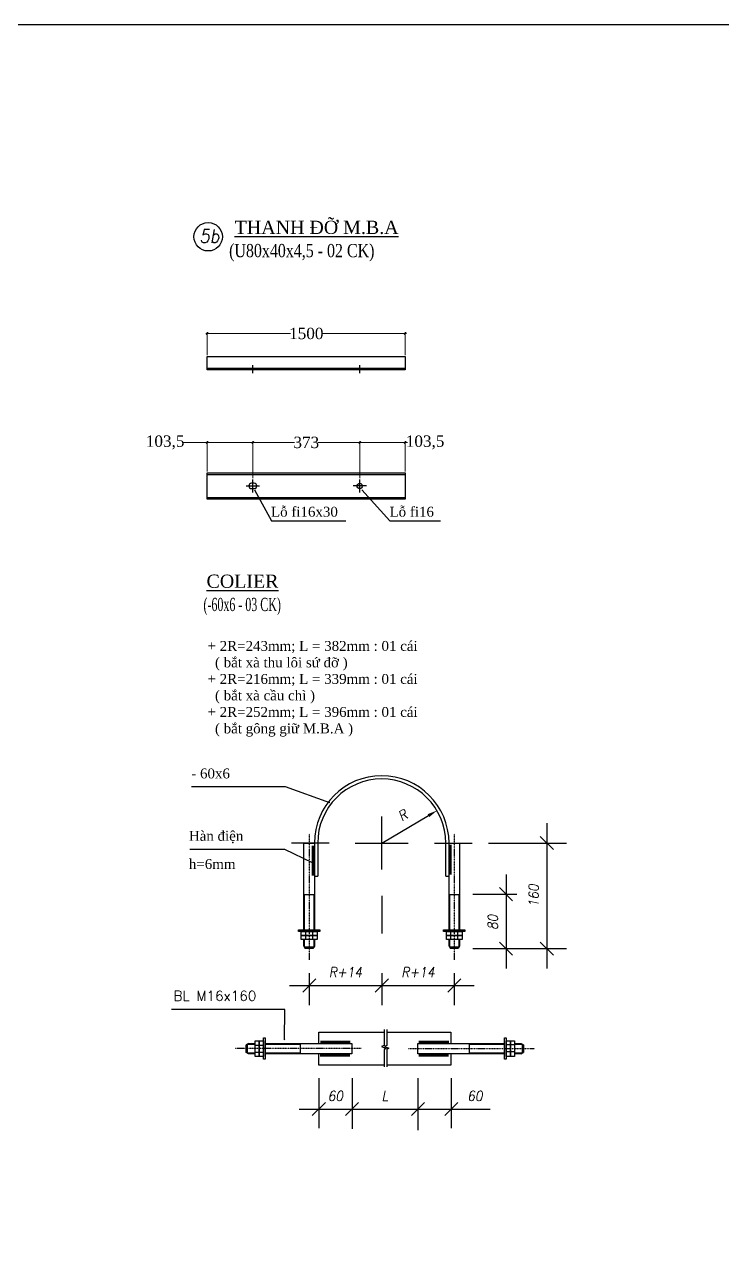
# Model space of a CAD drawing. Header units: inches. Extents: x -246336 to 136055, y -106871 to 69513.
# Drawn here: x -127173 to -121886, y -63127 to -53832 of the extents above; entities that cross this region are included whole.
import ezdxf

# ---------------------------------------------------------------- set-up
doc = ezdxf.new("R2010")
doc.units = ezdxf.units.IN
doc.header["$MEASUREMENT"] = 0
doc.linetypes.add('DASHDOTX2', pattern=[2, 1, -0.5, 0, -0.5])
doc.linetypes.add('DASHEDX2', pattern=[1.5, 1, -0.5])
for name, color, linetype in [('D-XA', 7, 'Continuous'), ('XA-TT1', 7, 'Continuous'), ('XA-TT2', 7, 'Continuous')]:
    doc.layers.add(name, color=color, linetype=linetype)
doc.styles.add('COM2', font='complex.shx', dxfattribs={"width": 0.9, "oblique": 10, "height": 2})
doc.styles.get("Standard").update_dxf_attribs({"font": 'VNTIME_0.TTF', "height": 86})
doc.styles.add('VIET25', font='VNTIME_0.TTF', dxfattribs={"height": 2.5})
doc.styles.add('VIET3IN', font='Vhtime.ttf')
doc.dimstyles.new('PKT1', dxfattribs={"dimtxt": 2, "dimasz": 2, "dimexe": 3, "dimexo": 2, "dimgap": 1, "dimtad": 0, "dimtoh": 1, "dimdec": 0, "dimlfac": 10, "dimdsep": 46, "dimtxsty": 'COM2', "dimblk1": 'OBLIQUE', "dimblk2": 'OBLIQUE', "dimsah": 1, "dimcen": -3, "dimdle": 3, "dimclrd": 4, "dimclre": 4, "dimadec": 0, "dimazin": 0, "dimtfac": 1, "dimtdec": 0, "dimtmove": 0, "dimatfit": 3, "dimldrblk": 'OBLIQUE', "dimfxl": 1, "dimtvp": 1, "dimtolj": 1, "dimtzin": 0, "dimarcsym": 0})
doc.dimstyles.new('PKT2', dxfattribs={"dimtxt": 2, "dimasz": 1.5, "dimexe": 3, "dimexo": 2, "dimgap": 1, "dimtad": 0, "dimtoh": 1, "dimdec": 1, "dimdsep": 46, "dimtxsty": 'COM2', "dimcen": -4, "dimdle": 3, "dimclrd": 4, "dimclre": 4, "dimadec": 0, "dimazin": 0, "dimtfac": 1, "dimtdec": 1, "dimtmove": 0, "dimatfit": 3, "dimfxl": 1, "dimtvp": 1, "dimtolj": 1, "dimtzin": 0, "dimarcsym": 0})
doc.dimstyles.get("Standard").update_dxf_attribs({"dimtxt": 0.18, "dimasz": 15, "dimexe": 10, "dimexo": 10, "dimgap": 0.09, "dimtad": 0, "dimtih": 1, "dimtoh": 1, "dimdec": 0, "dimzin": 0, "dimdsep": 32, "dimtxsty": 'Standard', "dimblk": 'OBLIQUE', "dimcen": 15, "dimdle": 10, "dimclrd": 3, "dimclre": 3, "dimclrt": 3, "dimadec": 0, "dimazin": 0, "dimtfac": 1, "dimtdec": 0, "dimtofl": 0, "dimtmove": 0, "dimatfit": 3, "dimldrblk": 'OPEN30', "dimfxl": 1, "dimtolj": 1, "dimtzin": 0, "dimlwd": 0, "dimlwe": 0, "dimarcsym": 0})

# ---------------------------------------------------------------- blocks, each defined once
blk = doc.blocks.new('_OBLIQUE')
at = {"color": 0, "linetype": 'ByBlock'}
blk.add_line((-0.5, -0.5), (0.5, 0.5), dxfattribs=at)
blk = doc.blocks.new('*D183')
at = {"color": 3, "lineweight": 0}
for p, q in [((-124643.8, -56998.1), (-124288.8, -56998.1)), ((-124633.8, -57267.5), (-124633.8, -56988.1)), ((-124288.8, -57217.5), (-124288.8, -56988.1)), ((-124288.8, -56998.1), (-124271.1, -56998.1))]:
    blk.add_line(p, q, dxfattribs=at)
at = {"layer": 'Defpoints', "color": 0}
for p in [(-124288.8, -56998.1), (-124288.8, -57227.5), (-124633.8, -57277.5)]:
    blk.add_point(p, dxfattribs=at)
at = {"color": 3, "lineweight": 0, "xscale": 15, "yscale": 15, "zscale": 15, "rotation": 180}
blk.add_blockref('_OBLIQUE', (-124633.8, -56998.1), dxfattribs=at)
at = {"color": 3, "lineweight": 0, "xscale": 15, "yscale": 15, "zscale": 15}
blk.add_blockref('_OBLIQUE', (-124288.8, -56998.1), dxfattribs=at)
at = {"color": 3, "insert": (-124138.8, -56998.1), "char_height": 86, "attachment_point": 5}
blk.add_mtext('\\A1;103,5', dxfattribs=at)
blk = doc.blocks.new('_Open30')
at = {"color": 0, "linetype": 'ByBlock', "lineweight": -2}
for p, q in [((-1, 0.27), (0, 0)), ((0, 0), (-1, -0.27)), ((0, 0), (-1, 0))]:
    blk.add_line(p, q, dxfattribs=at)
blk = doc.blocks.new('*D184')
at = {"color": 3, "lineweight": 0}
for p, q in [((-125453.8, -56998.1), (-125127.1, -56998.1)), ((-125443.8, -57267.5), (-125443.8, -56988.1)), ((-124623.8, -56998.1), (-124950.4, -56998.1)), ((-124633.8, -57267.5), (-124633.8, -56988.1))]:
    blk.add_line(p, q, dxfattribs=at)
at = {"layer": 'Defpoints', "color": 0}
for p in [(-124633.8, -56998.1), (-125443.8, -57277.5), (-124633.8, -57277.5)]:
    blk.add_point(p, dxfattribs=at)
at = {"color": 3, "lineweight": 0, "xscale": 15, "yscale": 15, "zscale": 15, "rotation": 180}
blk.add_blockref('_OBLIQUE', (-125443.8, -56998.1), dxfattribs=at)
at = {"color": 3, "lineweight": 0, "xscale": 15, "yscale": 15, "zscale": 15}
blk.add_blockref('_OBLIQUE', (-124633.8, -56998.1), dxfattribs=at)
at = {"color": 3, "insert": (-125038.8, -56998.1), "char_height": 86, "attachment_point": 5}
blk.add_mtext('\\A1;373', dxfattribs=at)
blk = doc.blocks.new('*D185')
at = {"color": 3, "lineweight": 0}
for p, q in [((-125788.8, -56998.1), (-125976, -56998.1)), ((-125443.8, -56998.1), (-125798.8, -56998.1)), ((-125788.8, -57217.5), (-125788.8, -56988.1)), ((-125443.8, -57267.5), (-125443.8, -56988.1))]:
    blk.add_line(p, q, dxfattribs=at)
at = {"layer": 'Defpoints', "color": 0}
for p in [(-125443.8, -56998.1), (-125788.8, -57227.5), (-125443.8, -57277.5)]:
    blk.add_point(p, dxfattribs=at)
at = {"color": 3, "lineweight": 0, "xscale": 15, "yscale": 15, "zscale": 15, "rotation": 180}
blk.add_blockref('_OBLIQUE', (-125788.8, -56998.1), dxfattribs=at)
at = {"color": 3, "lineweight": 0, "xscale": 15, "yscale": 15, "zscale": 15}
blk.add_blockref('_OBLIQUE', (-125443.8, -56998.1), dxfattribs=at)
at = {"color": 3, "insert": (-126108.3, -56998.1), "char_height": 86, "attachment_point": 5}
blk.add_mtext('\\A1;103,5', dxfattribs=at)
blk = doc.blocks.new('*D215')
at = {"color": 3, "lineweight": 0}
for p, q in [((-125798.8, -56172.7), (-125157.5, -56172.7)), ((-125788.8, -56337.7), (-125788.8, -56162.7)), ((-124278.8, -56172.7), (-124920, -56172.7)), ((-124288.8, -56337.7), (-124288.8, -56162.7))]:
    blk.add_line(p, q, dxfattribs=at)
at = {"layer": 'Defpoints', "color": 0}
for p in [(-124288.8, -56172.7), (-125788.8, -56347.7), (-124288.8, -56347.7)]:
    blk.add_point(p, dxfattribs=at)
at = {"color": 3, "lineweight": 0, "xscale": 15, "yscale": 15, "zscale": 15, "rotation": 180}
blk.add_blockref('_OBLIQUE', (-125788.8, -56172.7), dxfattribs=at)
at = {"color": 3, "lineweight": 0, "xscale": 15, "yscale": 15, "zscale": 15}
blk.add_blockref('_OBLIQUE', (-124288.8, -56172.7), dxfattribs=at)
at = {"color": 3, "insert": (-125038.8, -56172.7), "char_height": 86, "attachment_point": 5}
blk.add_mtext('\\A1;1500', dxfattribs=at)
blk = doc.blocks.new('HAN')
at = {"layer": 'XA-TT2'}
for p, q in [((0, 0), (0, 0.4)), ((0.15, 0), (0.15, 0.4)), ((0.3, 0), (0.3, 0.4)), ((0.45, 0), (0.45, 0.4)), ((0.6, 0), (0.6, 0.4)), ((0.75, 0), (0.75, 0.4)), ((0.9, 0), (0.9, 0.4)), ((1.05, 0), (1.05, 0.4)), ((1.2, 0), (1.2, 0.4)), ((1.35, 0), (1.35, 0.4)), ((1.5, 0), (1.5, 0.4)), ((1.65, 0), (1.65, 0.4)), ((1.8, 0), (1.8, 0.4)), ((1.95, 0), (1.95, 0.4)), ((2.1, 0), (2.1, 0.4)), ((2.25, 0), (2.25, 0.4)), ((2.4, 0), (2.4, 0.4)), ((2.55, 0), (2.55, 0.4)), ((2.7, 0), (2.7, 0.4)), ((2.85, 0), (2.85, 0.4)), ((3, 0), (3, 0.4)), ((3.15, 0), (3.15, 0.4)), ((3.3, 0), (3.3, 0.4)), ((3.45, 0), (3.45, 0.4)), ((3.6, 0), (3.6, 0.4)), ((3.75, 0), (3.75, 0.4)), ((3.9, 0), (3.9, 0.4)), ((4.05, 0), (4.05, 0.4)), ((4.2, 0), (4.2, 0.4)), ((4.35, 0), (4.35, 0.4))]:
    blk.add_line(p, q, dxfattribs=at)

msp = doc.modelspace()

# ---------------------------------------------------------------- linework, layer by layer
msp.add_lwpolyline([(-138634.553, -53831.699), (-116598.638, -53831.699), (-116598.638, -69482.887), (-138634.553, -69482.887)], close=True)
at = {"layer": 'D-XA', "color": 7, "linetype": 'Continuous'}
for p, q in [((-124466.544, -60032.512), (-124113.068, -59824.775)), ((-123216.558, -59882.512), (-123216.558, -60982.749)), ((-124866.544, -60032.512), (-125151.544, -60032.512)), ((-124066.544, -60032.512), (-123781.544, -60032.512)), ((-123659.131, -60032.512), (-123066.558, -60032.512)), ((-123525.749, -60270.072), (-123525.749, -60982.749)), ((-123525.749, -60300.534), (-123525.749, -60432.166)), ((-124466.544, -60432.512), (-124466.544, -60717.512)), ((-123775.943, -60420.072), (-123442.915, -60420.072)), ((-123775.943, -60832.749), (-123315.3, -60832.749)), ((-123653.53, -60832.749), (-123066.558, -60832.749)), ((-125016.155, -61018.237), (-125016.155, -61261.451)), ((-124467.006, -61018.237), (-124467.006, -61261.451)), ((-123917.699, -61018.237), (-123917.699, -61261.451)), ((-125166.155, -61111.451), (-124317.006, -61111.451)), ((-124617.006, -61111.451), (-123767.699, -61111.451)), ((-124943.805, -61815.367), (-124943.805, -62193.66)), ((-124692.222, -61815.367), (-124692.222, -62198.18)), ((-124192.765, -61814.142), (-124192.765, -62209.346)), ((-124192.765, -61814.142), (-124192.765, -62198.18)), ((-123940.224, -61814.142), (-123940.224, -62193.66)), ((-125093.805, -62048.18), (-124542.222, -62048.18)), ((-124842.222, -62048.18), (-124042.765, -62048.18)), ((-124342.765, -62048.18), (-123945.246, -62048.18)), ((-123945.246, -62048.18), (-123647.013, -62048.18))]:
    msp.add_line(p, q, dxfattribs=at)
msp.add_solid([(-124119.402, -59813.998), (-124106.735, -59835.552), (-124048.408, -59786.774)], dxfattribs=at)
at = {"layer": 'XA-TT1', "color": 7, "linetype": 'Continuous'}
for p, q in [((-125443.764, -56473.569), (-125443.764, -56413.159)), ((-124633.764, -56473.569), (-124633.764, -56413.159)), ((-125493.764, -57327.532), (-125393.764, -57327.532)), ((-125443.764, -57377.532), (-125443.764, -57277.532)), ((-124583.764, -57327.532), (-124683.764, -57327.532)), ((-124633.764, -57377.532), (-124633.764, -57277.532))]:
    msp.add_line(p, q, dxfattribs=at)
at = {"layer": 'XA-TT1', "color": 7}
for points in [[(-125788.764, -56447.651), (-125788.764, -56347.651), (-124288.764, -56347.651), (-124288.764, -56447.651)], [(-125788.764, -57427.532), (-125788.764, -57227.532), (-124288.764, -57227.532), (-124288.764, -57427.532)]]:
    msp.add_lwpolyline(points, close=True, dxfattribs=at)
at = {"layer": 'XA-TT1', "color": 7, "linetype": 'DASHEDX2', "ltscale": 0.5}
msp.add_lwpolyline([(-125788.764, -56435.151), (-124288.764, -56435.151)], dxfattribs=at)
at = {"layer": 'XA-TT1', "color": 7}
for points in [[(-125788.764, -57240.032), (-124288.764, -57240.032)], [(-125788.764, -57415.032), (-124288.764, -57415.032)], [(-124448.632, -61446.028), (-124448.632, -61565.865), (-124468.21, -61574.424), (-124433.949, -61589.931), (-124448.632, -61596.435), (-124448.632, -61728.5)], [(-124427.831, -61446.028), (-124427.831, -61565.865), (-124447.409, -61573.019), (-124413.148, -61587.875), (-124427.831, -61596.435), (-124427.831, -61728.5)]]:
    msp.add_lwpolyline(points, dxfattribs=at)
msp.add_lwpolyline([(-125433.764, -57347.532, 1), (-125433.764, -57307.532), (-125453.764, -57307.532, 1), (-125453.764, -57347.532)], format="xyb", close=True, dxfattribs=at)
for centre, radius in [((-125782.138, -55439.497), 107.606), ((-124633.764, -57327.532), 20)]:
    msp.add_circle(centre, radius, dxfattribs=at)
at = {"layer": 'XA-TT2', "color": 7, "linetype": 'Continuous'}
for p, q in [((-124467.585, -60232.512), (-124467.585, -59832.512)), ((-124667.585, -60032.512), (-124267.585, -60032.512))]:
    msp.add_line(p, q, dxfattribs=at)
at = {"layer": 'XA-TT2', "color": 7, "linetype": 'DASHDOTX2'}
for p, q in [((-125017.585, -59962.631), (-125017.585, -60916.567)), ((-123917.585, -59962.631), (-123917.585, -60916.567)), ((-124623.923, -61590.367), (-125577.86, -61590.367)), ((-124263.686, -61590.367), (-123309.75, -61590.367))]:
    msp.add_line(p, q, dxfattribs=at)
at = {"layer": 'XA-TT2', "color": 7}
for p, q in [((-124977.585, -60282.512), (-124952.585, -60282.512)), ((-123982.585, -60282.512), (-123957.585, -60282.512)), ((-125057.585, -60423.845), (-124977.585, -60423.845)), ((-123957.585, -60423.845), (-123877.585, -60423.845)), ((-125043.096, -60733.835), (-125043.096, -60702.472)), ((-125043.096, -60764.117), (-125043.096, -60733.835)), ((-124990.068, -60733.835), (-124990.068, -60702.472)), ((-124990.068, -60764.117), (-124990.068, -60733.835)), ((-123943.096, -60733.835), (-123943.096, -60702.472)), ((-123943.096, -60764.117), (-123943.096, -60733.835)), ((-123890.068, -60733.835), (-123890.068, -60702.472)), ((-123890.068, -60764.117), (-123890.068, -60733.835)), ((-125057.585, -60814.214), (-125046.285, -60832.512)), ((-124977.585, -60814.214), (-124988.885, -60832.512)), ((-123957.585, -60814.214), (-123946.285, -60832.512)), ((-123877.585, -60814.214), (-123888.885, -60832.512)), ((-125475.507, -61550.367), (-125493.805, -61561.667)), ((-125475.507, -61630.367), (-125493.805, -61619.067)), ((-125425.41, -61564.856), (-125395.128, -61564.856)), ((-125425.41, -61617.884), (-125395.128, -61617.884)), ((-125395.128, -61564.856), (-125363.765, -61564.856)), ((-125395.128, -61617.884), (-125363.765, -61617.884)), ((-125085.138, -61550.367), (-125085.138, -61630.367)), ((-123802.472, -61630.367), (-123802.472, -61550.367)), ((-123492.481, -61562.85), (-123523.845, -61562.85)), ((-123492.481, -61615.879), (-123523.845, -61615.879)), ((-123462.199, -61562.85), (-123492.481, -61562.85)), ((-123462.199, -61615.879), (-123492.481, -61615.879)), ((-123412.102, -61550.367), (-123393.805, -61561.667)), ((-123412.102, -61630.367), (-123393.805, -61619.067))]:
    msp.add_line(p, q, dxfattribs=at)
for points in [[(-123957.585, -60282.512), (-123957.585, -60032.512, 1), (-124977.585, -60032.512), (-124977.585, -60282.512)], [(-123982.585, -60282.512), (-123982.585, -60032.512, 1), (-124952.585, -60032.512), (-124952.585, -60282.512)]]:
    msp.add_lwpolyline(points, format="xyb", dxfattribs=at)
for points in [[(-125057.585, -60423.845), (-125057.585, -60032.512), (-124977.585, -60032.512), (-124977.585, -60423.845)], [(-123957.585, -60423.845), (-123957.585, -60032.512), (-123877.585, -60032.512), (-123877.585, -60423.845)], [(-125057.585, -60689.494), (-125057.585, -60423.845)], [(-125052.585, -60689.494), (-125052.585, -60423.845)], [(-124982.585, -60423.845), (-124982.585, -60689.494)], [(-124977.585, -60423.845), (-124977.585, -60689.494)], [(-123957.585, -60689.494), (-123957.585, -60423.845)], [(-123952.585, -60689.494), (-123952.585, -60423.845)], [(-123882.585, -60423.845), (-123882.585, -60689.494)], [(-123877.585, -60423.845), (-123877.585, -60689.494)], [(-125057.585, -60814.214), (-125057.585, -60764.117)], [(-125052.585, -60822.311), (-125052.585, -60764.117)], [(-124982.585, -60764.117), (-124982.585, -60822.311)], [(-124977.585, -60764.117), (-124977.585, -60814.214)], [(-123957.585, -60814.214), (-123957.585, -60764.117)], [(-123952.585, -60822.311), (-123952.585, -60764.117)], [(-123882.585, -60764.117), (-123882.585, -60822.311)], [(-123877.585, -60764.117), (-123877.585, -60814.214)], [(-124982.709, -60822.512), (-125052.461, -60822.512)], [(-124988.885, -60832.512), (-125046.285, -60832.512)], [(-123882.709, -60822.512), (-123952.461, -60822.512)], [(-123888.885, -60832.512), (-123946.285, -60832.512)], [(-124943.805, -61550.367), (-124943.805, -61465.367), (-124448.563, -61465.367)], [(-124427.831, -61465.367), (-123943.805, -61465.367), (-123943.805, -61550.367)], [(-125493.805, -61619.067), (-125493.805, -61561.667)], [(-125483.805, -61625.243), (-125483.805, -61555.491)], [(-125483.604, -61555.367), (-125425.41, -61555.367)], [(-125425.41, -61625.367), (-125483.604, -61625.367)], [(-125475.507, -61550.367), (-125425.41, -61550.367)], [(-125350.787, -61550.367), (-125085.138, -61550.367)], [(-125350.787, -61555.367), (-125085.138, -61555.367)], [(-125085.138, -61625.367), (-125350.787, -61625.367)], [(-125085.138, -61550.367), (-124693.805, -61550.367), (-124693.805, -61630.367), (-125085.138, -61630.367)], [(-123802.472, -61630.367), (-124193.805, -61630.367), (-124193.805, -61550.367), (-123802.472, -61550.367)], [(-123802.472, -61550.367), (-123536.823, -61550.367)], [(-123802.472, -61555.367), (-123536.823, -61555.367)], [(-123536.823, -61625.367), (-123802.472, -61625.367)], [(-123462.199, -61550.367), (-123412.102, -61550.367)], [(-123462.199, -61555.367), (-123404.006, -61555.367)], [(-123404.006, -61625.367), (-123462.199, -61625.367)], [(-123403.805, -61555.491), (-123403.805, -61625.243)], [(-123393.805, -61561.667), (-123393.805, -61619.067)], [(-125425.41, -61630.367), (-125475.507, -61630.367)], [(-125085.138, -61630.367), (-125350.787, -61630.367)], [(-124943.805, -61715.367), (-124943.805, -61630.367)], [(-124448.632, -61715.367), (-124943.805, -61715.367)], [(-123943.805, -61630.367), (-123943.805, -61715.367), (-124427.831, -61715.367)], [(-123536.823, -61630.367), (-123802.472, -61630.367)], [(-123412.102, -61630.367), (-123462.199, -61630.367)]]:
    msp.add_lwpolyline(points, dxfattribs=at)
for points in [[(-125098.29, -60702.472), (-125098.29, -60689.494), (-124937.039, -60689.494), (-124937.039, -60702.472)], [(-123998.29, -60702.472), (-123998.29, -60689.494), (-123837.039, -60689.494), (-123837.039, -60702.472)], [(-125077.728, -60733.835), (-125077.728, -60702.472), (-124957.601, -60702.472), (-124957.601, -60733.835)], [(-125077.728, -60764.117), (-125077.728, -60733.835), (-124957.601, -60733.835), (-124957.601, -60764.117)], [(-123977.728, -60733.835), (-123977.728, -60702.472), (-123857.601, -60702.472), (-123857.601, -60733.835)], [(-123977.728, -60764.117), (-123977.728, -60733.835), (-123857.601, -60733.835), (-123857.601, -60764.117)], [(-125425.41, -61530.224), (-125395.128, -61530.224), (-125395.128, -61650.351), (-125425.41, -61650.351)], [(-125395.128, -61530.224), (-125363.765, -61530.224), (-125363.765, -61650.351), (-125395.128, -61650.351)], [(-125363.765, -61509.662), (-125350.787, -61509.662), (-125350.787, -61670.913), (-125363.765, -61670.913)], [(-123523.845, -61671.072), (-123536.823, -61671.072), (-123536.823, -61509.821), (-123523.845, -61509.821)], [(-123492.481, -61650.51), (-123523.845, -61650.51), (-123523.845, -61530.383), (-123492.481, -61530.383)], [(-123462.199, -61650.51), (-123492.481, -61650.51), (-123492.481, -61530.383), (-123462.199, -61530.383)]]:
    msp.add_lwpolyline(points, close=True, dxfattribs=at)

# ---------------------------------------------------------------- block references
at = {"layer": 'D-XA', "color": 7, "linetype": 'Continuous', "xscale": 100, "yscale": 100, "zscale": 100}
for p, rotation in [((-123216.558, -60032.512), 90), ((-123525.749, -60420.072), 270), ((-123525.749, -60420.072), 90), ((-123525.749, -60832.749), 270), ((-123216.558, -60832.749), 270), ((-125016.155, -61111.451), 180), ((-124467.006, -61111.451), 180), ((-124943.805, -62048.18), 180), ((-124692.222, -62048.18), 180), ((-124192.765, -62048.18), 180)]:
    msp.add_blockref('_OBLIQUE', p, dxfattribs=dict(at, rotation=rotation))
for p in [(-124467.006, -61111.451), (-123917.699, -61111.451), (-124692.222, -62048.18), (-124192.765, -62048.18), (-123940.224, -62048.18)]:
    msp.add_blockref('_OBLIQUE', p, dxfattribs=at)
at = {"layer": 'XA-TT2', "color": 7, "xscale": 50, "yscale": 50, "zscale": 50, "rotation": 270}
for p in [(-124997.523, -60056.06), (-123957.595, -60048.883)]:
    msp.add_blockref('HAN', p, dxfattribs=at)
at = {"layer": 'XA-TT2', "color": 7, "xscale": 50, "yscale": 50, "zscale": 50}
for p in [(-124925.679, -61550.241), (-124180.252, -61550.447), (-124929.304, -61650.491), (-124181.623, -61650.989)]:
    msp.add_blockref('HAN', p, dxfattribs=at)

# ---------------------------------------------------------------- texts
at = {"layer": 'D-XA', "color": 7}
for s, height, style, p in [('%%Uthanh ®ì m.b.a', 100, 'VIET3IN', (-125581.497, -55418.093)), ('Lç fi16x30', 75, 'VIET25', (-125306.086, -57560.276)), ('Lç fi16', 75, 'VIET25', (-124408.381, -57560.276)), ('%%Ucolier', 100, 'VIET3IN', (-125794.661, -58099.026)), ('- 60x6', 75, 'VIET25', (-125909.829, -59543.052)), ('Hµn ®iÖn', 75, 'VIET25', (-125928.22, -60015.583)), ('h=6mm', 75, 'VIET25', (-125928.22, -60229.008))]:
    msp.add_text(s, height=height, dxfattribs=dict(at, style=style)).set_placement(p)
at = {"layer": 'D-XA', "color": 7, "style": 'VIET25'}
for s, width, p in [('(U80x40x4,5 - 02 CK)', 0.8, (-125623.572, -55594.242)), ('(-60x6 - 03 CK)', 0.6, (-125817.792, -58275.175))]:
    msp.add_text(s, height=100, dxfattribs=dict(at, width=width)).set_placement(p)
at = {"layer": 'D-XA', "color": 1, "style": 'COM2'}
msp.add_text('BL M16x160', height=75, dxfattribs=at).set_placement((-126044.428, -61227.739))
at = {"layer": 'D-XA', "color": 1, "char_height": 75, "attachment_point": 5, "style": 'COM2'}
for s, insert, rotation in [('\\A1;R', (-124308.144, -59823.429), 30.44), ('\\A1;160', (-123316.558, -60432.63), 90), ('\\A1;80', (-123625.749, -60633.669), 90)]:
    msp.add_mtext(s, dxfattribs=dict(at, insert=insert, rotation=rotation))
for s, insert in [('\\A1;R+14', (-124741.58, -61011.451)), ('\\A1;R+14', (-124192.353, -61011.451)), ('\\A1;60', (-124818.013, -61948.18)), ('\\A1;L', (-124442.493, -61948.18)), ('\\A1;60', (-123761.201, -61948.18))]:
    msp.add_mtext(s, dxfattribs=dict(at, insert=insert))
at = {"layer": 'XA-TT1', "color": 7, "style": 'COM2', "oblique": 10, "width": 0.9}
msp.add_text('5b', height=100, dxfattribs=at).set_placement((-125848.26, -55484.994))
at = {"layer": 'XA-TT1', "color": 7, "insert": (-125787.272, -58501.823), "char_height": 75, "width": 2500.1, "attachment_point": 1, "style": 'VIET25'}
msp.add_mtext('+ 2R=243mm; L = 382mm : 01 c¸i\\P  ( b¾t xµ thu l«i sø ®ì )\\P+ 2R=216mm; L = 339mm : 01 c¸i\\P  ( b¾t xµ cÇu ch× )\\P+ 2R=252mm; L = 396mm : 01 c¸i\\P  ( b¾t g«ng gi÷ M.B.A )', dxfattribs=at)

# ---------------------------------------------------------------- dimensions: what is measured, and where the dimension line sits
dim = msp.add_linear_dim(base=(-124288.764, -56172.671), p1=(-125788.764, -56347.651), p2=(-124288.764, -56347.651), dimstyle='Standard')
dim.commit()
dim.dimension.update_dxf_attribs({"geometry": '*D215', "text_midpoint": (-125038.764, -56172.671)})
for base, p1, p2, picture, middle in [((-125443.764, -56998.062), (-125788.764, -57227.532), (-125443.764, -57277.532), '*D185', (-126108.295, -56998.062)), ((-124288.764, -56998.062), (-124633.764, -57277.532), (-124288.764, -57227.532), '*D183', (-124138.764, -56998.062))]:
    dim = msp.add_linear_dim(base=base, p1=p1, p2=p2, text='103,5', dimstyle='Standard')
    dim.commit()
    dim.dimension.update_dxf_attribs({"geometry": picture, "text_midpoint": middle, "dimtype": 160})
dim = msp.add_linear_dim(base=(-124633.764, -56998.062), p1=(-125443.764, -57277.532), p2=(-124633.764, -57277.532), text='373', dimstyle='Standard')
dim.commit()
dim.dimension.update_dxf_attribs({"geometry": '*D184', "text_midpoint": (-125038.764, -56998.062)})

# ---------------------------------------------------------------- leaders
at = {"layer": 'D-XA', "color": 7}
for points in [[(-125431.309, -57356.989), (-125302.56, -57592.53), (-124739.012, -57592.53)], [(-124618.604, -57356.989), (-124404.855, -57592.53), (-124021.858, -57592.53)]]:
    msp.add_leader(points, dimstyle='PKT2', dxfattribs=at)
for points in [[(-124860.449, -59728.098), (-125195.204, -59607.295), (-125907.342, -59607.295)], [(-124990.631, -60183.433), (-125200.351, -60081.215), (-125921.655, -60081.215)], [(-125203.215, -61522.991), (-125200.351, -61293.371), (-126060.245, -61293.371)]]:
    msp.add_leader(points, dimstyle='PKT1', override={"dimasz": 1.5}, dxfattribs=at)

doc.saveas('drawing.dxf')
